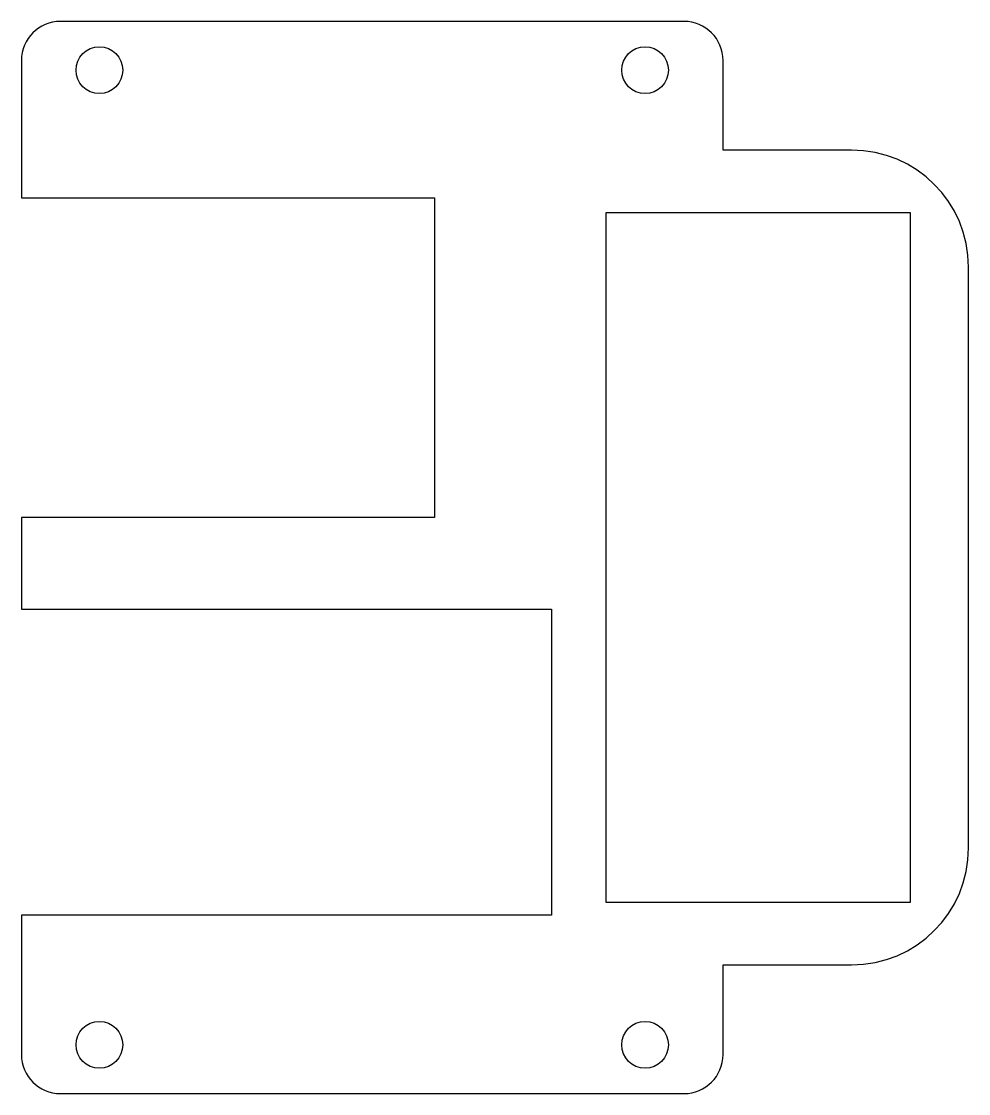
# Model space of a CAD drawing. Header units: millimetres. Extents: x 0 to 48.6, y -27.5 to 27.5.
import ezdxf

# ---------------------------------------------------------------- set-up
doc = ezdxf.new("R2010")
doc.units = ezdxf.units.MM
doc.layers.add('pod_holddown_outline', color=7, linetype='Continuous')

msp = doc.modelspace()

# ---------------------------------------------------------------- linework, layer by layer
at = {"layer": 'pod_holddown_outline'}
for p, q in [((34, 27.5), (2, 27.5)), ((0, 25.5), (0, 18.45)), ((36, 20.9), (36, 25.5)), ((42.6, 20.9), (36, 20.9)), ((0, 18.45), (21.2, 18.45)), ((21.2, 18.45), (21.2, 2.05)), ((30, 17.7), (45.6, 17.7)), ((30, -17.7), (30, 17.7)), ((45.6, 17.7), (45.6, -17.7)), ((48.6, -14.9), (48.6, 14.9)), ((0, 2.05), (0, -2.65)), ((21.2, 2.05), (0, 2.05)), ((0, -2.65), (27.2, -2.65)), ((27.2, -2.65), (27.2, -18.35)), ((45.6, -17.7), (30, -17.7)), ((0, -18.35), (0, -25.5)), ((27.2, -18.35), (0, -18.35)), ((36, -25.5), (36, -20.9)), ((36, -20.9), (42.6, -20.9)), ((2, -27.5), (34, -27.5))]:
    msp.add_line(p, q, dxfattribs=at)
for centre in [(4, 25), (32, 25), (4, -25), (32, -25)]:
    msp.add_circle(centre, 1.2, dxfattribs=at)
for centre, radius, start, end in [((2, 25.5), 2, 90, 180), ((34, 25.5), 2, 0, 90), ((42.6, 14.9), 6, 0, 90), ((42.6, -14.9), 6, 270, 360), ((2, -25.5), 2, -180, -90), ((34, -25.5), 2, -90, 0)]:
    msp.add_arc(centre, radius, start, end, dxfattribs=at)

doc.saveas('drawing.dxf')
